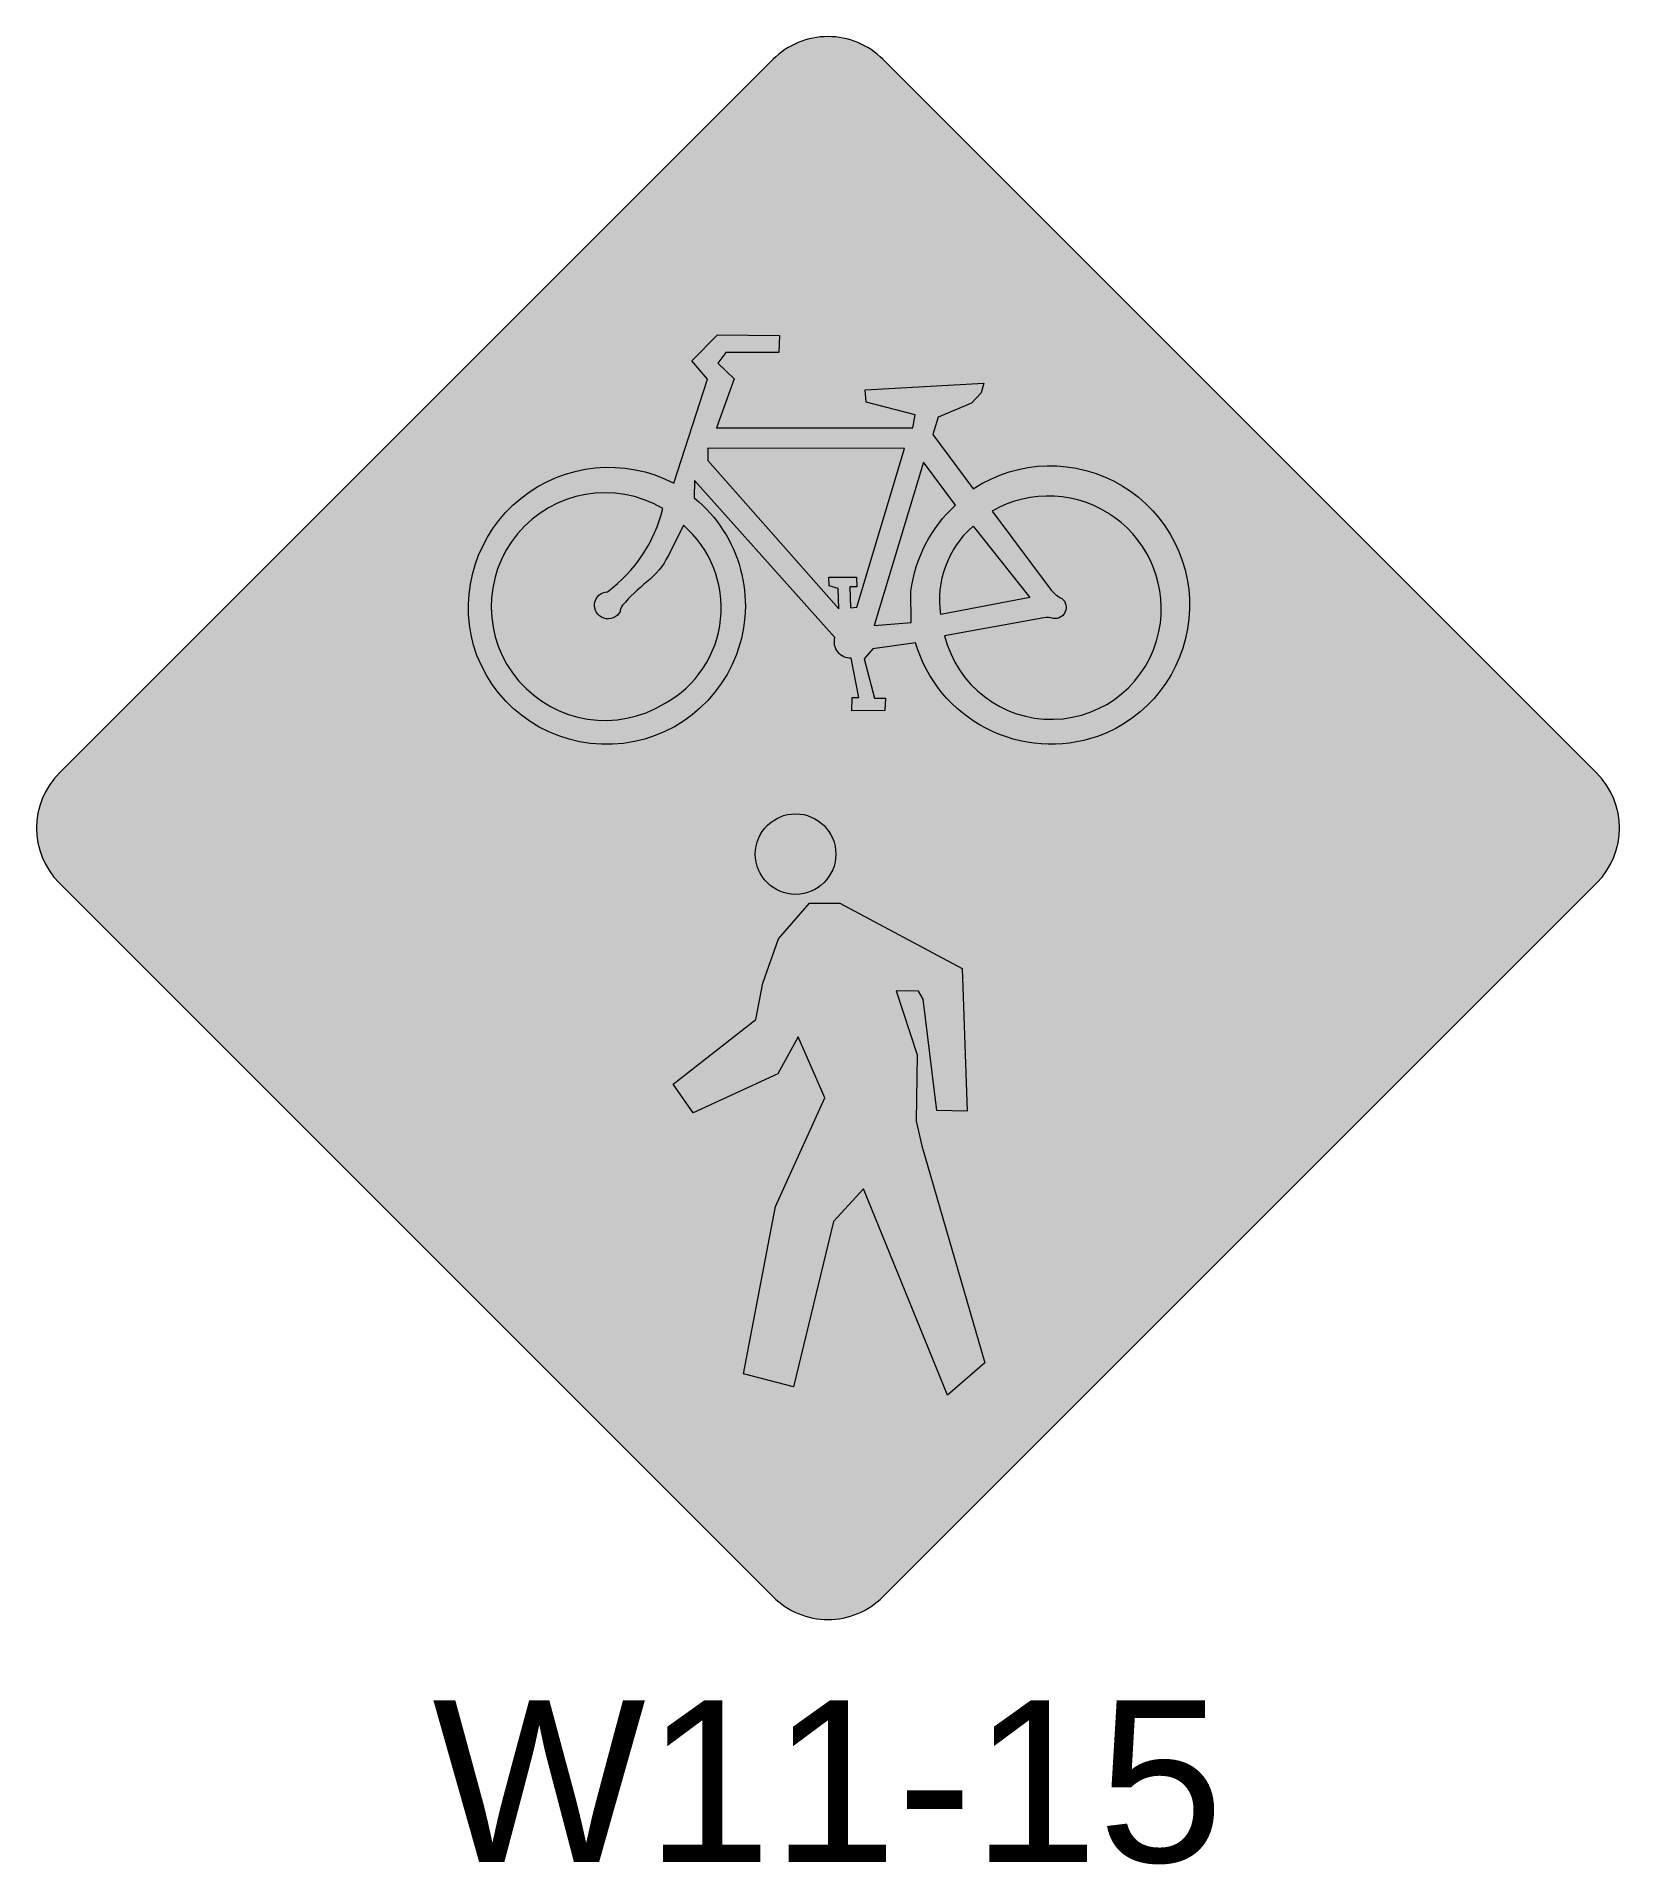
# Model space of a CAD drawing. Extents: x -0.49 to 0.49, y -0.64 to 0.49.
import ezdxf
from ezdxf.enums import TextEntityAlignment as Align

# ---------------------------------------------------------------- set-up
doc = ezdxf.new("R2010")
doc.units = 0
doc.header["$LTSCALE"] = 0.01
doc.header["$MEASUREMENT"] = 0
for name, color, linetype, lineweight in [('C-TRAF-CTRL-MTCD-IDEN', 7, 'Continuous', 20), ('C-TRAF-CTRL-MTCD-PATT-BLCK', 250, 'Continuous', 20), ('C-TRAF-CTRL-MTCD-PATT-YELO', 50, 'Continuous', 20)]:
    doc.layers.add(name, color=color, linetype=linetype, lineweight=lineweight)
doc.styles.add('COA', font='arial.ttf')

msp = doc.modelspace()

# ---------------------------------------------------------------- hatches: boundary and pattern name
at = {"layer": 'C-TRAF-CTRL-MTCD-PATT-BLCK', "lineweight": 0}
h = msp.add_hatch(color=256, dxfattribs=at)
h.paths.add_polyline_path([(0.02545584408543659, -0.4666904755579622), (0.4666904755172318, -0.02545584410232507, 0.414213562373095), (0.4666904755410738, 0.02545584417648492), (0.02545584408543659, 0.4666904755844385, 0.414213562373095), (-0.0254558441456898, 0.4666904755844385), (-0.466690475601327, 0.0254558441288011, 0.414213562373095), (-0.466690475601327, -0.02545584410232507), (-0.0254558441456898, -0.4666904755579622, 0.414213562373095)])
h.paths.add_polyline_path([(0.0113137084656792, -0.4525483399382049), (0.4525483398974747, -0.01131370848256779, 0.414213562373095), (0.4525483399213164, 0.01131370855672763), (0.0113137084656792, 0.4525483399646808, 0.414213562373095), (-0.01131370852593241, 0.4525483399646808), (-0.4525483399815698, 0.01131370850904396, 0.414213562373095), (-0.4525483399815698, -0.01131370848256779), (-0.01131370852593241, -0.4525483399382049, 0.414213562373095)], flags=16)
h = msp.add_hatch(color=256, dxfattribs=at)
edge = h.paths.add_edge_path()
edge.add_line((-0.09522458585158411, 0.2131680199192099), (-0.07454311371700939, 0.2774557569442617))
edge.add_line((-0.07454311371700939, 0.2774557569442617), (-0.08409962672982019, 0.2888254498165699))
edge.add_line((-0.08409962672982019, 0.2888254498165699), (-0.06839963196593324, 0.3049704108271536))
edge.add_line((-0.06839963196593324, 0.3049704108271536), (-0.02994603479059776, 0.3045156237871076))
edge.add_line((-0.02994603479059776, 0.3045156237871076), (-0.03040110683882524, 0.2940555049948914))
edge.add_line((-0.03040110683882524, 0.2940555049948914), (-0.06316630341130036, 0.2940555049948914))
edge.add_line((-0.06316630341130036, 0.2940555049948914), (-0.06817209594181861, 0.287461084478644))
edge.add_line((-0.06817209594181861, 0.287461084478644), (-0.05793297485666571, 0.2776831504642852))
edge.add_line((-0.05793297485666571, 0.2776831504642852), (-0.0688547040141625, 0.2474397701233269))
edge.add_line((-0.0688547040141625, 0.2474397701233269), (0.05242203323880901, 0.2474397701233269))
edge.add_line((0.05242203323880901, 0.2474397701233269), (0.05378724938349677, 0.2553985559775009))
edge.add_line((0.05378724938349677, 0.2553985559775009), (0.02352494907628255, 0.2633573376138871))
edge.add_line((0.02352494907628255, 0.2633573376138871), (0.0230698770280533, 0.2708613364280144))
edge.add_line((0.0230698770280533, 0.2708613364280144), (0.09640540917904872, 0.274955482670614))
edge.add_line((0.09640540917904872, 0.274955482670614), (0.09458512098613348, 0.2690432427144369))
edge.add_line((0.09458512098613348, 0.2690432427144369), (0.08866918435915672, 0.262676215718213))
edge.add_line((0.08866918435915672, 0.262676215718213), (0.06819093308886615, 0.2540352493039695))
edge.add_line((0.06819093308886615, 0.2540352493039695), (0.06477789272714851, 0.2433477412095169))
edge.add_line((0.06477789272714851, 0.2433477412095169), (0.08980686447972808, 0.2096934538504245))
edge.add_arc((0.1373297175889848, 0.1377330180204682), 0.0862364533853361, -70.15010537797059, 123.4408730293697, ccw=False)
edge.add_arc((0.1379568683170112, 0.1391800825802076), 0.0873912768700658, 196.4308147127562, 289.14098361097683, ccw=False)
edge.add_line((0.05413447750988176, 0.1144608173735442), (0.02779380662420472, 0.1106931573254517))
edge.add_line((0.02779380662420472, 0.1106931573254517), (0.02231971976729952, 0.1045386603698564))
edge.add_line((0.02231971976729952, 0.1045386603698564), (0.0287061529170245, 0.0803765604297837))
edge.add_line((0.0287061529170245, 0.0803765604297837), (0.03554875921316025, 0.0803765604297837))
edge.add_line((0.03554875921316025, 0.0803765604297837), (0.03509258606674948, 0.07262645377722521))
edge.add_line((0.03509258606674948, 0.07262645377722521), (0.01479284920155699, 0.07239851194496527))
edge.add_line((0.01479284920155699, 0.07239851194496527), (0.01502094032475476, 0.08060450647982975))
edge.add_line((0.01502094032475476, 0.08060450647982975), (0.01912650774242941, 0.08060450647982975))
edge.add_line((0.01912650774242941, 0.08060450647982975), (0.01433667605514621, 0.1049945482521624))
edge.add_arc((0.01398036288645126, 0.115041967744084), 0.0100537355008391, 164.3182500156678, 272.0310378113892, ccw=False)
edge.add_line((0.004300848634157362, 0.1177594300456573), (-0.08257926494142964, 0.2147943266658414))
edge.add_line((-0.08257926494142964, 0.2147943266658414), (-0.08272427320187958, 0.2040703811143842))
edge.add_arc((-0.1369134552422869, 0.1375250485815821), 0.08581811424233007, -163.49551039506468, 50.84339149253748, ccw=False)
edge.add_arc((-0.1353950540717438, 0.1361183562695332), 0.08689256116351482, 62.46435017260251, 195.3306360319309, ccw=False)
edge = h.paths.add_edge_path(flags=16)
edge.add_line((0.1333369883687325, 0.1299059506056182), (0.07207200387740542, 0.1188997001725518))
edge.add_arc((0.1380431433050061, 0.1351416556005186), 0.06794109473286389, 193.8310303870043, 348.4221991220465)
edge.add_arc((0.1362723886665072, 0.1355044243999066), 0.0697486270815577, 348.4221991220465, 479.9350806615108)
edge.add_line((0.101466538718153, 0.1959479831066444), (0.1379774438027823, 0.1471392607920912))
edge.add_arc((0.1503265318666939, 0.1563768798241462), 0.01542185401926854, 216.797979587277, 243.2758314173365)
edge.add_arc((0.1402777801572211, 0.1364181391184036), 0.006923810917754398, -98.93451100336432, 63.27583141733652, ccw=False)
edge.add_arc((0.1356242421674578, 0.1181854706426718), 0.01194157361915133, 72.56371933136826, 101.0424983565828)
edge = h.paths.add_edge_path(flags=16)
edge.add_line((0.08967619779558689, 0.1865805367214142), (0.1247145433128587, 0.1425514395185221))
edge.add_line((0.1247145433128587, 0.1425514395185221), (0.06971765576674649, 0.132061285869109))
edge.add_arc((0.1301461649591033, 0.1408523295602513), 0.06106461473218614, 131.5091825764777, 188.2772320677511, ccw=False)
h.paths.add_polyline_path([(-0.07432971906953512, 0.2271286821268585), (0.006696974775797671, 0.1354661698882165), (0.006259838797939565, 0.148135168742705), (0.000722789145047642, 0.1497369954568724), (0.0005770801857565289, 0.1551249603415013), (0.01762535602230564, 0.1551249603415013), (0.01791678304087263, 0.1491545149325324), (0.01339971430299158, 0.1491545149325324), (0.0139825592401408, 0.1361942737069812), (0.01791678304087263, 0.1364855160780438), (0.04735512520925234, 0.2346720666307078), (-0.07434052985167483, 0.2348077359491478)], flags=16)
edge = h.paths.add_edge_path(flags=16)
edge.add_line((0.05902481853112462, 0.2260878674040816), (0.02848858137644861, 0.1251290459662062))
edge.add_line((0.02848858137644861, 0.1251290459662062), (0.05138509905180655, 0.1270358945597172))
edge.add_line((0.05138509905180655, 0.1270358945597172), (0.05123833449425952, 0.1463977570658255))
edge.add_arc((0.1380605159057108, 0.1352005340473277), 0.08754124164283335, 132.5674868469607, 172.651281086661, ccw=False)
edge.add_line((0.0788425291926167, 0.1996730013338892), (0.05902481853112462, 0.2260878674040816))
edge = h.paths.add_edge_path(flags=16)
edge.add_line((-0.08941590164742763, 0.1872327288199367), (-0.09869912391170743, 0.1684570120945805))
edge.add_arc((-0.1414668770174196, 0.1896025461709441), 0.04770968787453766, 308.20297372136235, 333.69096295741434, ccw=False)
edge.add_arc((-0.04474130594429694, 0.06669939675943042), 0.1086905046914901, 128.2029737213624, 139.176892843479)
edge.add_arc((-0.1197759116762221, 0.1326410839407424), 0.00884243653166716, 144.6806624623962, 173.8975205903299)
edge.add_arc((-0.1359071257837557, 0.1377042037292498), 0.00841779249626737, 92.75846115403237, 330.6720068274155, ccw=False)
edge.add_arc((-0.1898450304690245, 0.2187759185667363), 0.09025391827158724, 306.3798221830226, 346.3851805659558)
edge.add_arc((-0.1378305122797149, 0.1369022247039587), 0.07036007448393342, 59.50676532013232, 301.5209452918676)
edge.add_arc((-0.1335393665607058, 0.136117088907057), 0.0675254677855435, 298.7643526670989, 409.1989542395343)
h = msp.add_hatch(color=256, dxfattribs=at)
h.paths.add_polyline_path([(0.07388491198251224, -0.3504928299250221), (0.02201502497064922, -0.2229425858768215), (0.003465515514111672, -0.2431500512961762), (-0.0212856700973667, -0.3453193015204903), (-0.05227847169780553, -0.3373608573070186), (-0.03247751410863842, -0.2339010445718026), (-0.001898416024767258, -0.1666757795712632), (-0.01847095374722763, -0.1290344777449972), (-0.03095416752517899, -0.151834350764867), (-0.08330397864421535, -0.1759270470291661), (-0.09578718332218195, -0.1582894071817575), (-0.04456297664366637, -0.1182820790062555), (-0.04023863648740011, -0.09579619066190315), (-0.03055339508724764, -0.06847935939834393), (-0.01139811783142797, -0.04632476130724594), (0.007326693735514311, -0.04632476130724594), (0.08287162943661386, -0.08676227839231032), (0.08610004930332238, -0.1749504734115668), (0.06737522863639533, -0.1745202845020044), (0.05876612415848292, -0.1056904765328337), (0.0559681608806688, -0.1007433335973689), (0.04219358643602256, -0.1005282391425872), (0.05511399989172716, -0.1401605976685216), (0.05446831955837972, -0.1812433896823569), (0.05792533104745878, -0.1964075803778389), (0.09689306827344524, -0.3304944486147798)])
edge = h.paths.add_edge_path()
edge.add_arc((-0.02005182133566308, -0.01611647716720732), 0.02490154165104237, 0, 360)
at = {"layer": 'C-TRAF-CTRL-MTCD-PATT-YELO', "lineweight": 0}
h = msp.add_hatch(color=256, dxfattribs=at)
h.dxf.hatch_style = 1
edge = h.paths.add_edge_path()
edge.add_line((-0.4751757568415279, 0.03394112538172969), (-0.03394112530378168, 0.4751757569433176))
edge.add_arc((1.844500044967389e-10, 0.4412346314563576), 0.04799999998676521, 44.99999999892668, 135.0000000010733, ccw=False)
edge.add_line((0.03394112567268192, 0.4751757569433177), (0.4751757570196932, 0.03394112559630647))
edge.add_arc((0.4412346315308258, 1.080748290860356e-10), 0.0479999999881139, -44.9999999994634, 44.999999999463284, ccw=False)
edge.add_line((0.4751757570196932, -0.03394112538015691), (0.033941125481947, -0.4751757569417449))
edge.add_arc((-6.284786024934874e-12, -0.4412346314535131), 0.04799999998766434, 225, 315, ccw=False)
edge.add_line((-0.03394112549451649, -0.4751757569417447), (-0.4751757568415279, -0.03394112559473345))
edge.add_arc((-0.4412346313526604, -1.065019006318835e-10), 0.04799999998811386, 135.0000000005366, 224.9999999994634, ccw=False)

# ---------------------------------------------------------------- linework, layer by layer
at = {"layer": 'C-TRAF-CTRL-MTCD-PATT-BLCK', "lineweight": 0, "flags": 128}
for points in [[(0.03394112548113274, -0.4751757569420821), (0.4751757569129282, -0.03394112548644479, 0.414213562373095), (0.4751757569367699, 0.03394112553607392), (0.03394112548113274, 0.4751757569440274, 0.414213562373095), (-0.03394112549370231, 0.4751757569440274), (-0.4751757569493396, 0.03394112548839019, 0.414213562373095), (-0.4751757569493396, -0.03394112548644479), (-0.03394112549370231, -0.4751757569420821, 0.414213562373095)], [(-0.09522458585158411, 0.2131680199192099), (-0.07454311371700939, 0.2774557569442617), (-0.08409962672982019, 0.2888254498165699), (-0.06839963196593324, 0.3049704108271536), (-0.02994603479059776, 0.3045156237871076), (-0.03040110683882524, 0.2940555049948914), (-0.06316630341130036, 0.2940555049948914), (-0.06817209594181861, 0.287461084478644), (-0.05793297485666571, 0.2776831504642852), (-0.0688547040141625, 0.2474397701233269), (0.05242203323880901, 0.2474397701233269), (0.05378724938349677, 0.2553985559775009), (0.02352494907628255, 0.2633573376138871), (0.0230698770280533, 0.2708613364280144), (0.09640540917904872, 0.274955482670614), (0.09458512098613348, 0.2690432427144369), (0.08866918435915672, 0.262676215718213), (0.06819093308886615, 0.2540352493039695), (0.06477789272714851, 0.2433477412095169), (0.08980686447972808, 0.2096934538504245, -1.126237809217201), (0.1666119205991325, 0.0566202663758979, -0.4281366604122971), (0.05413447750988176, 0.1144608173735442), (0.02779380662420472, 0.1106931573254517), (0.02231971976729952, 0.1045386603698564), (0.0287061529170245, 0.0803765604297837), (0.03554875921316025, 0.0803765604297837), (0.03509258606674948, 0.07262645377722521), (0.01479284920155699, 0.07239851194496527), (0.01502094032475476, 0.08060450647982975), (0.01912650774242941, 0.08060450647982975), (0.01433667605514621, 0.1049945482521624, -0.5079479054232791), (0.004300848634157362, 0.1177594300456573), (-0.08257926494142964, 0.2147943266658414), (-0.08272427320187958, 0.2040703811143842, -1.355610231355742), (-0.2191956466535796, 0.1131449397084658, -0.6547948197257488)], [(0.05902481853112462, 0.2260878674040816), (0.02848858137644861, 0.1251290459662062), (0.05138509905180655, 0.1270358945597172), (0.05123833449425952, 0.1463977570658255, -0.1767039939829892), (0.0788425291926167, 0.1996730013338892)], [(-0.08941590164742763, 0.1872327288199367), (-0.09869912391170743, 0.1684570120945805, -0.1116731108611265), (-0.1119608596035544, 0.1521110904315561, 0.04791938325137322), (-0.1269908315743074, 0.1377531886619678, 0.1281777197221425), (-0.1285682411684537, 0.133581097726065, -1.696199634094211), (-0.1363122373755079, 0.1461122424487398, 0.1763510880874727), (-0.1021272338485311, 0.1975307327727709, 1.767749205619421), (-0.1010455459354596, 0.07692384249472717, 0.522979622481208), (-0.08941590164742763, 0.1872327288199367, -1.061855258381851)], [(0.1333369883687325, 0.1299059506056182), (0.07207200387740542, 0.1188997001725518, 0.7996561169060277), (0.2046018462404451, 0.121505988508221, 0.6463899299352251), (0.101466538718153, 0.1959479831066444), (0.1379774438027823, 0.1471392607920912, 0.1160482015127196), (0.1433913888590403, 0.1426023608541414, -0.855669209894028), (0.1392024746790526, 0.1295783382621334, 0.1249056705433433), (0.1333369883687325, 0.1299059506056182, -118.1610261440466)], [(0.08967619779558689, 0.1865805367214142), (0.1247145433128587, 0.1425514395185221), (0.06971765576674649, 0.132061285869109, -0.2528905695342038), (0.08967619779558689, 0.1865805367214142, 0.03031385074694629)]]:
    msp.add_lwpolyline(points, format="xyb", close=True, dxfattribs=at)
for points in [[(-0.07432971906953512, 0.2271286821268585), (0.006696974775797671, 0.1354661698882165), (0.006259838797939565, 0.148135168742705), (0.000722789145047642, 0.1497369954568724), (0.0005770801857565289, 0.1551249603415013), (0.01762535602230564, 0.1551249603415013), (0.01791678304087263, 0.1491545149325324), (0.01339971430299158, 0.1491545149325324), (0.0139825592401408, 0.1361942737069812), (0.01791678304087263, 0.1364855160780438), (0.04735512520925234, 0.2346720666307078), (-0.07434052985167483, 0.2348077359491478)], [(0.07388491198251224, -0.3504928299250221), (0.02201502497064922, -0.2229425858768215), (0.003465515514111672, -0.2431500512961762), (-0.0212856700973667, -0.3453193015204903), (-0.05227847169780553, -0.3373608573070186), (-0.03247751410863842, -0.2339010445718026), (-0.001898416024767258, -0.1666757795712632), (-0.01847095374722763, -0.1290344777449972), (-0.03095416752517899, -0.151834350764867), (-0.08330397864421535, -0.1759270470291661), (-0.09578718332218195, -0.1582894071817575), (-0.04456297664366637, -0.1182820790062555), (-0.04023863648740011, -0.09579619066190315), (-0.03055339508724764, -0.06847935939834393), (-0.01139811783142797, -0.04632476130724594), (0.007326693735514311, -0.04632476130724594), (0.08287162943661386, -0.08676227839231032), (0.08610004930332238, -0.1749504734115668), (0.06737522863639533, -0.1745202845020044), (0.05876612415848292, -0.1056904765328337), (0.0559681608806688, -0.1007433335973689), (0.04219358643602256, -0.1005282391425872), (0.05511399989172716, -0.1401605976685216), (0.05446831955837972, -0.1812433896823569), (0.05792533104745878, -0.1964075803778389), (0.09689306827344524, -0.3304944486147798)]]:
    msp.add_lwpolyline(points, close=True, dxfattribs=at)
at = {"layer": 'C-TRAF-CTRL-MTCD-PATT-BLCK', "lineweight": 0}
msp.add_circle((-0.02005182133566308, -0.01611647716720732), 0.02490154165104237, dxfattribs=at)

# ---------------------------------------------------------------- texts
at = {"layer": 'C-TRAF-CTRL-MTCD-IDEN', "lineweight": 0, "style": 'COA'}
msp.add_text('W11-15', height=0.09999999998574781, dxfattribs=at).set_placement((0, -0.5392), align=Align.TOP_CENTER)

doc.saveas('drawing.dxf')
